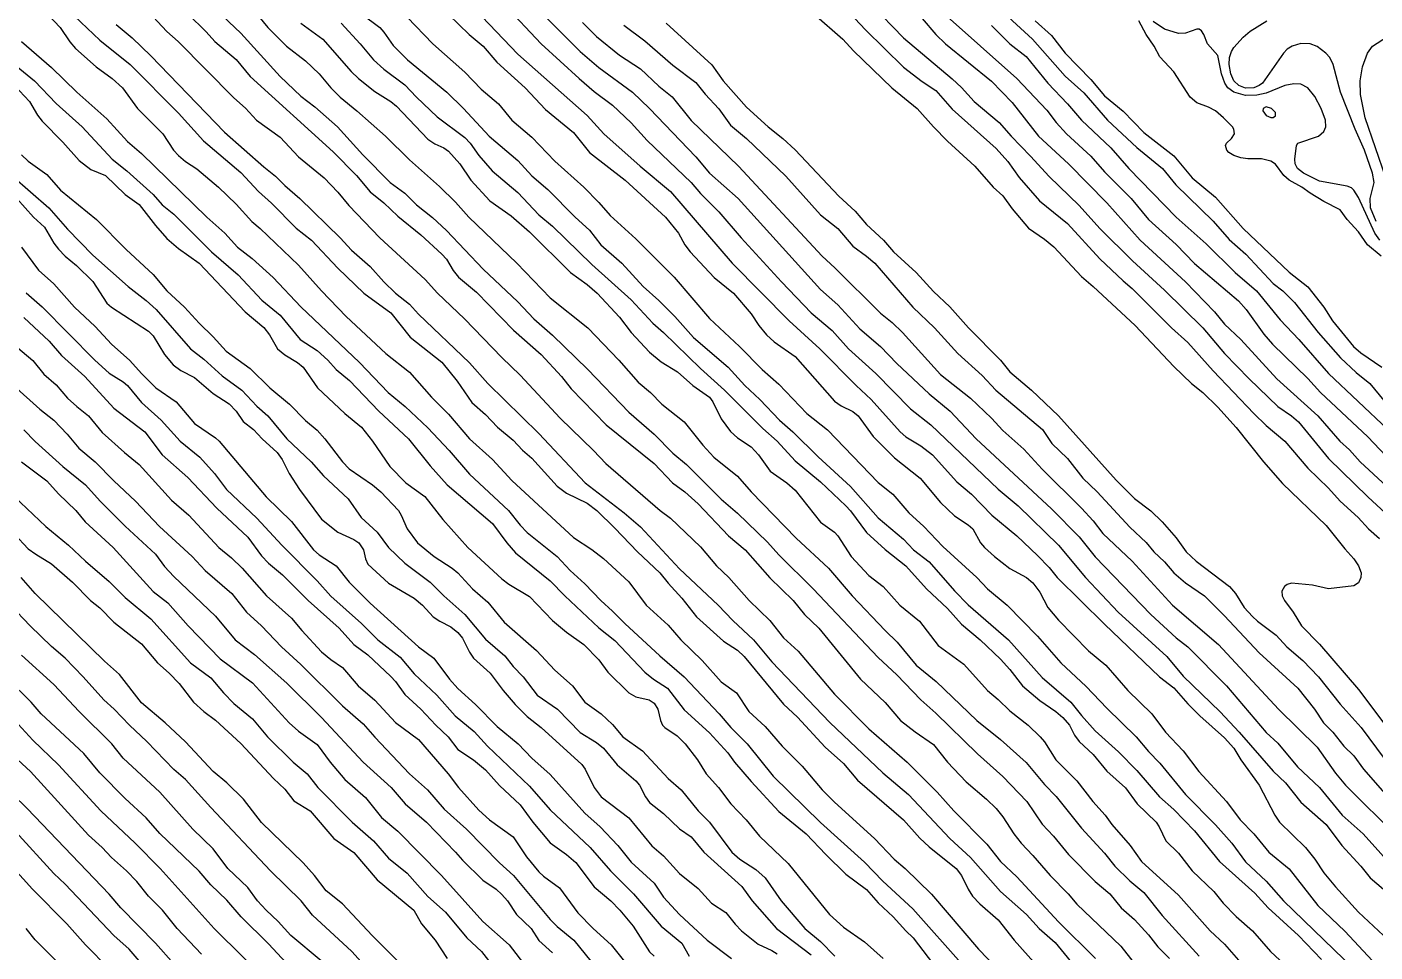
# Model space of a CAD drawing. Extents: x 474277 to 475042, y 254928 to 255625.
# Drawn here: x 474768 to 474812.76, y 255422.15 to 255452.85 of the extents above; entities that cross this region are included whole.
import ezdxf

# ---------------------------------------------------------------- set-up
doc = ezdxf.new("R2010")
doc.units = 0
doc.header["$MEASUREMENT"] = 0
doc.layers.add('BaseMapV2_DTM_export_MonNov09090547073261 — entities', color=1, linetype='CONTINUOUS')

msp = doc.modelspace()

# ---------------------------------------------------------------- linework, layer by layer
at = {"layer": 'BaseMapV2_DTM_export_MonNov09090547073261 — entities', "color": 15, "linetype": 'Continuous', "true_color": 0xb7484b}
for points in [[(474783.92, 255454.509, 92.5), (474786.374, 255452.04, 92.5), (474786.987, 255451.511, 92.5), (474788.103, 255450.684, 92.5), (474788.67, 255450.147, 92.5), (474790.207, 255448.547, 92.5), (474790.66, 255448, 92.5), (474791.613, 255447.157, 92.5), (474794.348, 255444.137, 92.5), (474794.925, 255443.63, 92.5), (474795.651, 255442.837, 92.5), (474796.344, 255442.249, 92.5), (474796.878, 255441.68, 92.5), (474797.952, 255440.67, 92.5), (474798.648, 255440.102, 92.5), (474799.512, 255439.182, 92.5), (474802.016, 255436.856, 92.5), (474802.936, 255435.927, 92.5), (474803.472, 255435.266, 92.5), (474805.313, 255433.349, 92.5), (474806.156, 255432.58, 92.5), (474806.539, 255432.275, 92.5), (474807.824, 255430.978, 92.5), (474809.146, 255429.437, 92.5), (474809.53, 255429.075, 92.5), (474810.182, 255428.294, 92.5), (474810.91, 255427.604, 92.5), (474811.667, 255426.684, 92.5), (474812.367, 255426.069, 92.5), (474813.541, 255424.767, 92.5)], [(474794.771, 255453.904, 91.25), (474795.84, 255452.754, 91.25), (474797.108, 255451.52, 91.25), (474797.722, 255451.04, 91.25), (474798.182, 255450.739, 91.25), (474798.719, 255450.12, 91.25), (474800.175, 255448.815, 91.25), (474800.565, 255448.383, 91.25), (474800.942, 255447.859, 91.25), (474801.621, 255447.08, 91.25), (474802.552, 255446.325, 91.25), (474803.626, 255445.153, 91.25), (474804.393, 255444.425, 91.25), (474804.699, 255444.172, 91.25), (474806.003, 255442.868, 91.25), (474806.539, 255442.38, 91.25), (474807.383, 255441.443, 91.25), (474808.735, 255440.026, 91.25), (474809.146, 255439.625, 91.25), (474809.76, 255439.105, 91.25), (474810.527, 255438.212, 91.25), (474811.217, 255437.542, 91.25), (474811.6, 255437.114, 91.25), (474812.196, 255436.575, 91.25), (474812.543, 255436.192, 91.25), (474812.904, 255435.87, 91.25)], [(474800.052, 255453.674, 90), (474801.391, 255452.447, 90), (474802.476, 255451.22, 90), (474803.089, 255450.663, 90), (474803.878, 255449.764, 90), (474804.853, 255448.853, 90), (474805.702, 255448.153, 90), (474806.149, 255447.617, 90), (474807.383, 255446.408, 90), (474807.92, 255445.794, 90), (474808.466, 255445.316, 90), (474809.376, 255444.334, 90), (474809.701, 255444.09, 90), (474810.089, 255443.706, 90), (474810.867, 255442.709, 90), (474811.613, 255441.866, 90), (474812.137, 255441.38, 90), (474812.589, 255441.023, 90), (474813.21, 255440.262, 90)], [(474768.508, 255453.467, 96), (474769.104, 255452.831, 96), (474769.428, 255452.355, 96), (474769.617, 255452.141, 96), (474770.299, 255451.527, 96), (474770.836, 255451.144, 96), (474771.171, 255450.837, 96), (474771.676, 255450.147, 96), (474772.515, 255449.304, 96), (474772.871, 255448.767, 96), (474773.032, 255448.584, 96), (474773.262, 255448.384, 96), (474773.645, 255448.14, 96), (474774.357, 255447.54, 96), (474774.949, 255446.972, 96), (474775.464, 255446.39, 96), (474775.741, 255446.16, 96), (474777.019, 255444.942, 96), (474777.777, 255444.09, 96), (474778.597, 255443.246, 96), (474779.919, 255442.019, 96), (474780.7, 255441.392, 96), (474781.436, 255440.562, 96), (474782.003, 255439.996, 96), (474782.7, 255439.182, 96), (474783.455, 255438.492, 96), (474784.103, 255437.802, 96), (474786.144, 255435.908, 96), (474786.757, 255435.507, 96), (474787.14, 255435.214, 96), (474787.984, 255434.431, 96), (474788.557, 255433.662, 96), (474789.287, 255432.994, 96), (474789.706, 255432.511, 96), (474790.423, 255431.821, 96), (474791.051, 255431.111, 96), (474791.556, 255430.748, 96), (474791.974, 255430.135, 96), (474792.508, 255429.63, 96), (474793.08, 255428.984, 96), (474793.735, 255428.314, 96), (474794.401, 255427.528, 96), (474794.808, 255427.121, 96), (474796.141, 255425.917, 96), (474796.795, 255425.227, 96), (474797.155, 255424.921, 96), (474798.028, 255424.066, 96), (474799.589, 255422.237, 96), (474800.858, 255420.933, 96)], [(474769.586, 255453.214, 95.75), (474770.425, 255452.411, 95.75), (474771.433, 255451.604, 95.75), (474773.032, 255449.993, 95.75), (474773.865, 255449.074, 95.75), (474775.102, 255448.024, 95.75), (474775.695, 255447.387, 95.75), (474776.127, 255447.003, 95.75), (474776.942, 255446.178, 95.75), (474777.455, 255445.776, 95.75), (474778.323, 255444.849, 95.75), (474779.188, 255444.013, 95.75), (474780.086, 255443.362, 95.75), (474780.726, 255442.556, 95.75), (474781.773, 255441.727, 95.75), (474782.288, 255441.099, 95.75), (474782.77, 255440.387, 95.75), (474783.23, 255439.991, 95.75), (474783.624, 255439.566, 95.75), (474784.15, 255439.139, 95.75), (474784.457, 255438.806, 95.75), (474784.763, 255438.536, 95.75), (474785.607, 255437.609, 95.75), (474785.914, 255437.375, 95.75), (474786.604, 255437.041, 95.75), (474786.918, 255436.805, 95.75), (474787.524, 255436.215, 95.75), (474788.27, 255435.425, 95.75), (474789.016, 255434.735, 95.75), (474789.287, 255434.392, 95.75), (474789.747, 255433.892, 95.75), (474790.226, 255433.278, 95.75), (474791.128, 255432.47, 95.75), (474791.588, 255432.163, 95.75), (474791.818, 255431.951, 95.75), (474793.121, 255430.371, 95.75), (474793.581, 255429.944, 95.75), (474794.501, 255428.942, 95.75), (474795.115, 255428.404, 95.75), (474795.575, 255427.85, 95.75), (474797.104, 255426.531, 95.75), (474797.645, 255425.924, 95.75), (474797.952, 255425.64, 95.75), (474798.856, 255424.921, 95.75), (474799.025, 255424.69, 95.75), (474799.247, 255424.23, 95.75), (474799.4, 255424, 95.75), (474799.639, 255423.742, 95.75), (474800.252, 255423.218, 95.75), (474800.774, 255422.544, 95.75), (474801.709, 255421.501, 95.75)], [(474772.035, 255453.357, 95.25), (474772.649, 255452.704, 95.25), (474773.019, 255452.371, 95.25), (474774.872, 255450.502, 95.25), (474775.256, 255450.161, 95.25), (474775.618, 255449.764, 95.25), (474776.406, 255449.19, 95.25), (474777.013, 255448.537, 95.25), (474777.865, 255447.847, 95.25), (474778.323, 255447.368, 95.25), (474778.684, 255446.927, 95.25), (474779.717, 255445.853, 95.25), (474781.222, 255444.473, 95.25), (474781.635, 255444.013, 95.25), (474782.533, 255443.169, 95.25), (474783.767, 255441.883, 95.25), (474784.38, 255441.299, 95.25), (474785.709, 255439.872, 95.25), (474786.816, 255438.799, 95.25), (474787.217, 255438.366, 95.25), (474789.03, 255436.805, 95.25), (474789.364, 255436.552, 95.25), (474790.361, 255435.599, 95.25), (474790.893, 255434.965, 95.25), (474791.305, 255434.582, 95.25), (474791.976, 255433.815, 95.25), (474792.661, 255433.151, 95.25), (474793.121, 255432.581, 95.25), (474793.608, 255432.128, 95.25), (474794.808, 255430.701, 95.25), (474795.958, 255429.559, 95.25), (474797.229, 255428.448, 95.25), (474798.227, 255427.451, 95.25), (474798.775, 255426.837, 95.25), (474799.869, 255425.732, 95.25), (474800.329, 255425.151, 95.25), (474800.865, 255424.645, 95.25), (474802.246, 255423.147, 95.25), (474803.48, 255421.93, 95.25)], [(474773.339, 255453.285, 95), (474773.952, 255452.694, 95), (474774.235, 255452.371, 95), (474774.949, 255451.773, 95), (474775.409, 255451.206, 95), (474778.169, 255448.705, 95), (474778.949, 255447.923, 95), (474779.396, 255447.376, 95), (474779.856, 255447.014, 95), (474780.316, 255446.576, 95), (474781.083, 255445.949, 95), (474781.773, 255445.314, 95), (474781.926, 255445.144, 95), (474782.156, 255444.772, 95), (474782.333, 255444.55, 95), (474782.923, 255444.049, 95), (474784.153, 255442.786, 95), (474785.07, 255441.984, 95), (474785.747, 255441.253, 95), (474786.067, 255440.845, 95), (474787.235, 255439.642, 95), (474788.827, 255438.365, 95), (474789.436, 255437.725, 95), (474789.84, 255437.419, 95), (474790.284, 255437.026, 95), (474791.29, 255435.962, 95), (474791.849, 255435.502, 95), (474792.661, 255434.562, 95), (474793.439, 255433.815, 95), (474793.815, 255433.355, 95), (474794.298, 255432.895, 95), (474795.676, 255431.208, 95), (474796.495, 255430.432, 95), (474797.009, 255429.828, 95), (474797.492, 255429.45, 95), (474798.105, 255429.04, 95), (474798.565, 255428.454, 95), (474799.179, 255427.796, 95), (474799.856, 255427.221, 95), (474800.175, 255426.907, 95), (474800.405, 255426.63, 95), (474800.762, 255426.071, 95), (474801.01, 255425.764, 95), (474801.402, 255425.354, 95), (474801.969, 255424.69, 95), (474802.575, 255424.077, 95), (474802.859, 255423.737, 95), (474804.316, 255422.337, 95), (474805.13, 255421.317, 95)], [(474774.098, 255453.597, 94.75), (474775.102, 255452.644, 94.75), (474776.406, 255451.206, 94.75), (474777.096, 255450.559, 94.75), (474777.556, 255450.196, 94.75), (474778.311, 255449.534, 94.75), (474779.154, 255448.613, 94.75), (474780.059, 255447.693, 94.75), (474780.546, 255447.335, 94.75), (474780.93, 255446.954, 94.75), (474781.466, 255446.526, 94.75), (474781.926, 255446.098, 94.75), (474783.153, 255444.817, 94.75), (474784.303, 255443.732, 94.75), (474784.831, 255443.169, 94.75), (474785.454, 255442.627, 94.75), (474786.624, 255441.483, 94.75), (474787.984, 255440.063, 94.75), (474788.827, 255439.336, 94.75), (474789.441, 255438.71, 94.75), (474789.901, 255438.331, 94.75), (474791.051, 255437.176, 94.75), (474791.588, 255436.711, 94.75), (474792.584, 255435.752, 94.75), (474792.968, 255435.328, 94.75), (474794.103, 255434.198, 94.75), (474796.265, 255431.918, 94.75), (474796.878, 255431.345, 94.75), (474797.678, 255430.518, 94.75), (474798.182, 255430.076, 94.75), (474799.562, 255428.727, 94.75), (474800.405, 255427.969, 94.75), (474801.204, 255427.144, 94.75), (474801.709, 255426.392, 94.75), (474802.083, 255425.994, 94.75), (474802.586, 255425.381, 94.75), (474803.472, 255424.489, 94.75), (474803.957, 255424.077, 94.75), (474804.325, 255423.617, 94.75), (474804.776, 255423.221, 94.75), (474805.236, 255422.719, 94.75), (474805.543, 255422.318, 94.75), (474805.937, 255421.93, 94.75)], [(474775.695, 255453.214, 94.5), (474776.004, 255452.831, 94.5), (474776.62, 255452.217, 94.5), (474777.249, 255451.733, 94.5), (474777.709, 255451.293, 94.5), (474778.092, 255450.837, 94.5), (474778.399, 255450.523, 94.5), (474778.958, 255450.07, 94.5), (474779.901, 255449.227, 94.5), (474780.7, 255448.438, 94.5), (474781.696, 255447.562, 94.5), (474782.233, 255447.034, 94.5), (474782.671, 255446.543, 94.5), (474784.269, 255445.01, 94.5), (474785.377, 255443.86, 94.5), (474786.621, 255442.863, 94.5), (474787.655, 255441.789, 94.5), (474788.291, 255441.064, 94.5), (474788.702, 255440.716, 94.5), (474789.083, 255440.332, 94.5), (474789.824, 255439.747, 94.5), (474790.437, 255438.976, 94.5), (474790.811, 255438.569, 94.5), (474791.588, 255437.947, 94.5), (474792.044, 255437.419, 94.5), (474793.541, 255435.885, 94.5), (474794.619, 255434.888, 94.5), (474795.399, 255433.968, 94.5), (474796.495, 255432.818, 94.5), (474796.896, 255432.435, 94.5), (474797.528, 255431.668, 94.5), (474798.183, 255431.131, 94.5), (474799.541, 255429.828, 94.5), (474800.329, 255429.198, 94.5), (474801.172, 255428.434, 94.5), (474801.786, 255427.705, 94.5), (474802.169, 255427.313, 94.5), (474803.012, 255426.253, 94.5), (474803.779, 255425.428, 94.5), (474804.125, 255424.997, 94.5), (474804.623, 255424.51, 94.5), (474805.083, 255424.121, 94.5), (474805.696, 255423.364, 94.5), (474806.922, 255422.007, 94.5)], [(474779.112, 255453.291, 93.75), (474779.714, 255452.831, 93.75), (474779.856, 255452.676, 93.75), (474780.163, 255452.24, 93.75), (474780.642, 255451.757, 93.75), (474781.944, 255450.684, 93.75), (474782.497, 255450.147, 93.75), (474783.345, 255449.227, 93.75), (474784.303, 255448.419, 93.75), (474784.763, 255447.915, 93.75), (474785.3, 255447.463, 93.75), (474786.204, 255446.543, 93.75), (474786.68, 255446.103, 93.75), (474787.051, 255445.623, 93.75), (474787.754, 255445.014, 93.75), (474788.456, 255444.243, 93.75), (474788.981, 255443.777, 93.75), (474789.517, 255443.243, 93.75), (474790.131, 255442.545, 93.75), (474791.281, 255441.555, 93.75), (474791.832, 255440.946, 93.75), (474792.332, 255440.486, 93.75), (474792.992, 255439.796, 93.75), (474793.428, 255439.417, 93.75), (474794.271, 255438.583, 93.75), (474795.345, 255437.604, 93.75), (474796.265, 255436.554, 93.75), (474797.108, 255435.85, 93.75), (474797.44, 255435.502, 93.75), (474797.952, 255435.1, 93.75), (474798.795, 255434.141, 93.75), (474799.255, 255433.669, 93.75), (474800.588, 255432.511, 93.75), (474801.709, 255431.259, 93.75), (474802.664, 255430.441, 93.75), (474803.012, 255429.995, 93.75), (474803.472, 255429.491, 93.75), (474804.239, 255428.793, 93.75), (474804.853, 255428.171, 93.75), (474805.604, 255427.297, 93.75), (474806.079, 255426.875, 93.75), (474806.77, 255426.172, 93.75), (474807.595, 255425.151, 93.75), (474808.763, 255424.097, 93.75), (474809.208, 255423.617, 93.75), (474810.22, 255422.691, 93.75), (474810.987, 255421.897, 93.75)], [(474780.623, 255453.175, 93.5), (474781.479, 255452.294, 93.5), (474782.54, 255451.349, 93.5), (474783.077, 255450.792, 93.5), (474783.663, 255450.3, 93.5), (474784.099, 255449.764, 93.5), (474784.763, 255449.195, 93.5), (474785.53, 255448.399, 93.5), (474786.488, 255447.54, 93.5), (474786.987, 255447.031, 93.5), (474787.37, 255446.591, 93.5), (474788.214, 255445.821, 93.5), (474789.491, 255444.55, 93.5), (474790.668, 255443.179, 93.5), (474791.664, 255442.241, 93.5), (474792.416, 255441.483, 93.5), (474792.968, 255440.991, 93.5), (474793.893, 255440.026, 93.5), (474794.578, 255439.48, 93.5), (474796.265, 255437.731, 93.5), (474796.747, 255437.342, 93.5), (474797.278, 255436.729, 93.5), (474797.774, 255436.269, 93.5), (474798.412, 255435.603, 93.5), (474799.539, 255434.582, 93.5), (474799.888, 255434.198, 93.5), (474800.542, 255433.662, 93.5), (474801.556, 255432.63, 93.5), (474802.322, 255431.75, 93.5), (474803.166, 255430.965, 93.5), (474803.856, 255430.238, 93.5), (474804.832, 255429.291, 93.5), (474805.236, 255428.804, 93.5), (474805.619, 255428.411, 93.5), (474806.463, 255427.374, 93.5), (474807.46, 255426.37, 93.5), (474808.006, 255425.764, 93.5), (474808.456, 255425.143, 93.5), (474809.146, 255424.499, 93.5), (474809.718, 255423.847, 93.5), (474812.727, 255420.933, 93.5)], [(474781.652, 255453.597, 93.25), (474782.686, 255452.601, 93.25), (474783.153, 255452.211, 93.25), (474783.607, 255451.681, 93.25), (474784.548, 255450.837, 93.25), (474785.223, 255450.11, 93.25), (474786.144, 255449.345, 93.25), (474786.678, 255448.69, 93.25), (474787.863, 255447.77, 93.25), (474789.207, 255446.543, 93.25), (474789.635, 255446.006, 93.25), (474789.845, 255445.623, 93.25), (474790.018, 255445.393, 93.25), (474790.821, 255444.54, 93.25), (474791.465, 255444.013, 93.25), (474792.048, 255443.329, 93.25), (474792.303, 255442.939, 93.25), (474792.554, 255442.633, 93.25), (474792.814, 255442.406, 93.25), (474793.505, 255441.909, 93.25), (474794.808, 255440.435, 93.25), (474795.038, 255440.274, 93.25), (474795.421, 255440.09, 93.25), (474795.602, 255439.949, 93.25), (474796.102, 255439.259, 93.25), (474796.802, 255438.551, 93.25), (474797.661, 255437.879, 93.25), (474798.335, 255437.072, 93.25), (474798.795, 255436.624, 93.25), (474799.255, 255436.324, 93.25), (474799.405, 255436.192, 93.25), (474799.658, 255435.732, 93.25), (474799.792, 255435.571, 93.25), (474800.122, 255435.272, 93.25), (474800.635, 255434.878, 93.25), (474801.182, 255434.582, 93.25), (474801.402, 255434.4, 93.25), (474801.632, 255434.096, 93.25), (474801.893, 255433.585, 93.25), (474802.246, 255433.166, 93.25), (474803.242, 255432.144, 93.25), (474803.816, 255431.668, 93.25), (474804.557, 255430.825, 93.25), (474805.347, 255430.058, 93.25), (474805.806, 255429.444, 93.25), (474806.386, 255428.82, 93.25), (474806.912, 255428.141, 93.25), (474807.823, 255427.144, 93.25), (474808.277, 255426.531, 93.25), (474808.731, 255426.071, 93.25), (474809.238, 255425.457, 93.25), (474809.913, 255424.911, 93.25), (474810.861, 255423.694, 93.25), (474811.753, 255422.84, 93.25), (474812.674, 255421.849, 93.25)], [(474782.873, 255453.444, 93), (474784.303, 255451.955, 93), (474786.602, 255449.917, 93), (474787.159, 255449.304, 93), (474788.361, 255448.23, 93), (474789.364, 255447.386, 93), (474791.411, 255445.01, 93), (474793.308, 255443.093, 93), (474794.33, 255442.173, 93), (474795.527, 255440.946, 93), (474796.035, 255440.485, 93), (474796.988, 255439.412, 93), (474797.185, 255439.249, 93), (474797.677, 255438.952, 93), (474798.07, 255438.646, 93), (474798.872, 255437.754, 93), (474799.363, 255437.342, 93), (474800.04, 255436.652, 93), (474800.865, 255435.96, 93), (474801.556, 255435.312, 93), (474801.939, 255434.913, 93), (474802.209, 255434.582, 93), (474803.779, 255433.031, 93), (474805.6, 255431.285, 93), (474806.079, 255430.92, 93), (474806.539, 255430.381, 93), (474806.94, 255429.981, 93), (474807.766, 255429.257, 93), (474808.069, 255428.908, 93), (474808.304, 255428.524, 93), (474808.916, 255427.681, 93), (474809.434, 255426.684, 93), (474809.582, 255426.454, 93), (474810.45, 255425.613, 93), (474810.76, 255425.227, 93), (474811.063, 255424.774, 93), (474811.447, 255424.315, 93), (474812.214, 255423.472, 93), (474813.203, 255422.544, 93)], [(474783.842, 255453.597, 92.75), (474785.069, 255452.294, 92.75), (474786.333, 255451.144, 92.75), (474786.834, 255450.716, 92.75), (474787.447, 255450.252, 92.75), (474788.061, 255449.67, 92.75), (474788.597, 255449.084, 92.75), (474790.058, 255447.693, 92.75), (474790.361, 255447.326, 92.75), (474790.974, 255446.717, 92.75), (474791.717, 255445.853, 92.75), (474793.051, 255444.396, 92.75), (474794.041, 255443.36, 92.75), (474794.731, 255442.772, 92.75), (474795.283, 255442.173, 92.75), (474796.188, 255441.353, 92.75), (474797.339, 255440.179, 92.75), (474798.015, 255439.642, 92.75), (474800.252, 255437.505, 92.75), (474800.911, 255436.959, 92.75), (474802.249, 255435.655, 92.75), (474803.148, 255434.582, 92.75), (474804.233, 255433.432, 92.75), (474805.849, 255431.951, 92.75), (474806.386, 255431.308, 92.75), (474807.613, 255430.117, 92.75), (474808.244, 255429.444, 92.75), (474809.376, 255428.151, 92.75), (474809.786, 255427.758, 92.75), (474810.297, 255427.125, 92.75), (474811.14, 255426.38, 92.75), (474811.656, 255425.687, 92.75), (474812.292, 255424.997, 92.75), (474812.597, 255424.605, 92.75), (474813.041, 255424.23, 92.75)], [(474794.126, 255453.291, 91.5), (474795.092, 255452.447, 91.5), (474795.443, 255452.064, 91.5), (474796.718, 255450.837, 91.5), (474797.559, 255450.147, 91.5), (474798.102, 255449.534, 91.5), (474798.565, 255449.066, 91.5), (474799.477, 255448.23, 91.5), (474800.078, 255447.54, 91.5), (474800.405, 255447.252, 91.5), (474800.712, 255446.814, 91.5), (474801.249, 255446.175, 91.5), (474801.786, 255445.81, 91.5), (474802.092, 255445.558, 91.5), (474803.012, 255444.575, 91.5), (474803.404, 255444.243, 91.5), (474804.798, 255442.939, 91.5), (474806.079, 255441.586, 91.5), (474806.669, 255441.023, 91.5), (474807.046, 255440.716, 91.5), (474807.536, 255440.228, 91.5), (474808.15, 255439.557, 91.5), (474809.055, 255438.416, 91.5), (474809.683, 255437.695, 91.5), (474811.14, 255436.305, 91.5), (474811.753, 255435.535, 91.5), (474812.06, 255435.196, 91.5), (474812.214, 255434.965, 91.5), (474812.295, 255434.735, 91.5), (474812.287, 255434.582, 91.5), (474812.214, 255434.406, 91.5), (474812.06, 255434.303, 91.5), (474811.217, 255434.2, 91.5), (474810.68, 255434.325, 91.5), (474809.99, 255434.388, 91.5), (474809.837, 255434.344, 91.5), (474809.748, 255434.275, 91.5), (474809.67, 255434.122, 91.5), (474809.679, 255433.968, 91.5), (474809.753, 255433.815, 91.5), (474810.042, 255433.432, 91.5), (474810.315, 255432.972, 91.5), (474810.91, 255432.369, 91.5), (474812.214, 255430.859, 91.5), (474813.219, 255429.521, 91.5)], [(474796.035, 255453.593, 91), (474797.108, 255452.487, 91), (474798.719, 255451.128, 91), (474799.025, 255450.846, 91), (474799.451, 255450.377, 91), (474800.277, 255449.687, 91), (474800.673, 255449.227, 91), (474801.325, 255448.567, 91), (474801.939, 255447.884, 91), (474802.936, 255446.931, 91), (474803.626, 255446.158, 91), (474804.705, 255445.086, 91), (474805.773, 255444.119, 91), (474807.042, 255442.863, 91), (474807.759, 255442.019, 91), (474808.575, 255441.176, 91), (474809.527, 255440.256, 91), (474809.983, 255439.949, 91), (474810.22, 255439.74, 91), (474811.217, 255438.529, 91), (474812.52, 255437.258, 91), (474813.832, 255436.039, 91)], [(474798.452, 255453.291, 90.5), (474800.865, 255451.138, 90.5), (474801.862, 255450.086, 90.5), (474802.169, 255449.685, 90.5), (474802.516, 255449.304, 90.5), (474803.319, 255448.562, 90.5), (474803.779, 255448.049, 90.5), (474804.662, 255447.157, 90.5), (474805.236, 255446.461, 90.5), (474806.156, 255445.631, 90.5), (474806.77, 255445.001, 90.5), (474808.226, 255443.76, 90.5), (474808.476, 255443.476, 90.5), (474809.07, 255442.654, 90.5), (474809.359, 255442.326, 90.5), (474810.527, 255441.183, 90.5), (474810.947, 255440.716, 90.5), (474812.52, 255439.249, 90.5), (474813.525, 255438.186, 90.5)], [(474770.962, 255452.932, 95.5), (474771.498, 255452.495, 95.5), (474772.112, 255451.893, 95.5), (474774.565, 255449.364, 95.5), (474775.869, 255448.208, 95.5), (474776.252, 255447.905, 95.5), (474776.559, 255447.595, 95.5), (474777.067, 255447.157, 95.5), (474778.399, 255445.856, 95.5), (474778.783, 255445.441, 95.5), (474779.396, 255444.906, 95.5), (474779.848, 255444.396, 95.5), (474780.24, 255444.013, 95.5), (474780.7, 255443.654, 95.5), (474781.006, 255443.315, 95.5), (474782.693, 255441.704, 95.5), (474783.307, 255441.023, 95.5), (474784.993, 255439.362, 95.5), (474786.539, 255437.725, 95.5), (474787.829, 255436.729, 95.5), (474788.367, 255436.256, 95.5), (474789.671, 255434.866, 95.5), (474790.953, 255433.662, 95.5), (474791.434, 255433.153, 95.5), (474792.123, 255432.511, 95.5), (474792.738, 255431.779, 95.5), (474794.655, 255429.76, 95.5), (474796.418, 255428.091, 95.5), (474797.273, 255427.374, 95.5), (474798.642, 255425.92, 95.5), (474799.332, 255425.287, 95.5), (474800.326, 255424.154, 95.5), (474801.188, 255423.387, 95.5), (474801.612, 255422.927, 95.5), (474802.144, 255422.467, 95.5), (474803.08, 255421.317, 95.5)], [(474777.095, 255452.984, 94.25), (474777.823, 255452.447, 94.25), (474778.768, 255451.374, 94.25), (474779.01, 255451.144, 94.25), (474779.549, 255450.707, 94.25), (474780.08, 255450.377, 94.25), (474780.267, 255450.224, 94.25), (474781.313, 255449.132, 94.25), (474781.543, 255448.978, 94.25), (474781.848, 255448.844, 94.25), (474782.003, 255448.727, 94.25), (474782.378, 255448.307, 94.25), (474782.743, 255447.77, 94.25), (474783.373, 255447.08, 94.25), (474784.073, 255446.582, 94.25), (474784.687, 255446.051, 94.25), (474786.051, 255444.703, 94.25), (474786.604, 255444.3, 94.25), (474786.935, 255444.013, 94.25), (474787.677, 255443.217, 94.25), (474788.06, 255442.709, 94.25), (474788.674, 255442.054, 94.25), (474789.057, 255441.738, 94.25), (474789.599, 255441.406, 94.25), (474790.11, 255440.946, 94.25), (474790.658, 255440.562, 94.25), (474790.772, 255440.409, 94.25), (474791.051, 255439.841, 94.25), (474791.358, 255439.421, 94.25), (474791.588, 255439.213, 94.25), (474792.048, 255438.919, 94.25), (474792.295, 255438.646, 94.25), (474792.681, 255438.109, 94.25), (474793.236, 255437.725, 94.25), (474793.505, 255437.48, 94.25), (474794.348, 255436.417, 94.25), (474794.808, 255436.084, 94.25), (474794.929, 255435.962, 94.25), (474795.371, 255435.272, 94.25), (474795.958, 255434.646, 94.25), (474796.434, 255434.275, 94.25), (474796.984, 255433.662, 94.25), (474797.633, 255433.125, 94.25), (474798.258, 255432.32, 94.25), (474799.102, 255431.704, 94.25), (474799.896, 255430.825, 94.25), (474800.252, 255430.529, 94.25), (474800.635, 255430.147, 94.25), (474801.24, 255429.674, 94.25), (474801.641, 255429.291, 94.25), (474801.786, 255429.125, 94.25), (474802.16, 255428.524, 94.25), (474802.863, 255427.834, 94.25), (474803.39, 255427.144, 94.25), (474803.801, 255426.684, 94.25), (474804.017, 255426.377, 94.25), (474804.634, 255425.687, 94.25), (474805, 255425.151, 94.25), (474806.233, 255424.029, 94.25), (474807.29, 255422.85, 94.25), (474807.766, 255422.402, 94.25), (474808.303, 255421.786, 94.25)], [(474778.437, 255452.984, 94), (474779.069, 255452.294, 94), (474779.505, 255451.757, 94), (474779.853, 255451.45, 94), (474780.546, 255450.931, 94), (474780.93, 255450.526, 94), (474781.62, 255449.875, 94), (474782.54, 255449.187, 94), (474782.716, 255448.997, 94), (474783, 255448.588, 94), (474783.448, 255448.077, 94), (474784.303, 255447.355, 94), (474784.993, 255446.622, 94), (474785.454, 255446.239, 94), (474786.757, 255444.967, 94), (474788.061, 255443.797, 94), (474788.78, 255443.016, 94), (474789.137, 255442.709, 94), (474790.361, 255441.511, 94), (474791.157, 255440.793, 94), (474792.431, 255439.524, 94), (474792.906, 255439.106, 94), (474793.505, 255438.455, 94), (474794.348, 255437.754, 94), (474795.191, 255436.957, 94), (474795.345, 255436.796, 94), (474795.881, 255436.077, 94), (474796.495, 255435.51, 94), (474797.185, 255434.967, 94), (474797.867, 255434.198, 94), (474798.565, 255433.547, 94), (474799.025, 255433.033, 94), (474799.651, 255432.511, 94), (474800.329, 255431.867, 94), (474800.635, 255431.528, 94), (474801.051, 255430.978, 94), (474801.632, 255430.5, 94), (474802.158, 255430.135, 94), (474802.399, 255429.931, 94), (474802.611, 255429.674, 94), (474802.782, 255429.348, 94), (474802.936, 255429.138, 94), (474803.396, 255428.7, 94), (474803.856, 255428.15, 94), (474804.469, 255427.592, 94), (474804.863, 255427.067, 94), (474805.491, 255426.454, 94), (474805.595, 255426.301, 94), (474805.816, 255425.841, 94), (474806.233, 255425.423, 94), (474806.685, 255424.844, 94), (474807.408, 255424.154, 94), (474807.721, 255423.77, 94), (474808.15, 255423.325, 94), (474808.688, 255422.85, 94), (474809.291, 255422.16, 94), (474810.204, 255421.317, 94)], [(474786.45, 255453.004, 92.25), (474786.91, 255452.532, 92.25), (474787.676, 255451.911, 92.25), (474788.367, 255451.46, 92.25), (474788.981, 255450.888, 92.25), (474789.423, 255450.53, 92.25), (474790.054, 255449.749, 92.25), (474791.621, 255448.23, 92.25), (474794.4, 255445.24, 92.25), (474794.829, 255444.856, 92.25), (474796.342, 255443.347, 92.25), (474796.725, 255443.043, 92.25), (474797.072, 255442.709, 92.25), (474798.335, 255441.318, 92.25), (474799.332, 255440.527, 92.25), (474800.022, 255439.872, 92.25), (474800.405, 255439.454, 92.25), (474801.095, 255438.834, 92.25), (474801.709, 255438.171, 92.25), (474803.008, 255436.882, 92.25), (474803.396, 255436.46, 92.25), (474803.726, 255436.039, 92.25), (474804.699, 255435.121, 92.25), (474806.031, 255433.662, 92.25), (474807.566, 255432.358, 92.25), (474809.559, 255430.211, 92.25), (474810.833, 255428.948, 92.25), (474811.447, 255428.085, 92.25), (474811.782, 255427.681, 92.25), (474813.517, 255425.954, 92.25)], [(474787.82, 255452.907, 92), (474788.521, 255452.392, 92), (474789.441, 255451.581, 92), (474790.207, 255451.013, 92), (474790.514, 255450.627, 92), (474790.974, 255450.139, 92), (474791.358, 255449.593, 92), (474791.89, 255449.15, 92), (474793.198, 255447.895, 92), (474794.345, 255446.62, 92), (474794.925, 255446.16, 92), (474795.421, 255445.576, 92), (474795.881, 255445.246, 92), (474796.156, 255445.01, 92), (474797.416, 255443.553, 92), (474798.131, 255442.863, 92), (474798.912, 255442.019, 92), (474799.715, 255441.287, 92), (474800.173, 255440.793, 92), (474801.722, 255439.489, 92), (474802.028, 255439.029, 92), (474802.552, 255438.529, 92), (474803.055, 255437.879, 92), (474803.535, 255437.419, 92), (474804.623, 255436.249, 92), (474805.159, 255435.742, 92), (474805.417, 255435.425, 92), (474805.773, 255435.094, 92), (474806.079, 255434.729, 92), (474806.463, 255434.402, 92), (474807.093, 255433.968, 92), (474807.766, 255433.31, 92), (474808.916, 255432.078, 92), (474810.192, 255430.901, 92), (474810.752, 255430.211, 92), (474811.053, 255429.751, 92), (474811.36, 255429.444, 92), (474811.726, 255428.984, 92), (474812.06, 255428.658, 92), (474812.372, 255428.218, 92), (474813.316, 255427.144, 92)], [(474789.228, 255452.984, 91.75), (474790.744, 255451.597, 91.75), (474791.116, 255451.067, 91.75), (474791.894, 255450.195, 91.75), (474792.614, 255449.534, 91.75), (474793.1, 255449.15, 91.75), (474793.505, 255448.779, 91.75), (474794.961, 255447.232, 91.75), (474795.498, 255446.74, 91.75), (474795.881, 255446.292, 91.75), (474796.442, 255445.776, 91.75), (474796.775, 255445.393, 91.75), (474797.519, 255444.703, 91.75), (474798.105, 255444.07, 91.75), (474798.642, 255443.563, 91.75), (474799.257, 255442.863, 91.75), (474800.319, 255441.789, 91.75), (474800.635, 255441.407, 91.75), (474801.35, 255440.793, 91.75), (474802.246, 255439.949, 91.75), (474804.163, 255437.806, 91.75), (474804.776, 255437.202, 91.75), (474805.313, 255436.795, 91.75), (474805.693, 255436.422, 91.75), (474806.156, 255435.898, 91.75), (474806.491, 255435.425, 91.75), (474806.824, 255435.118, 91.75), (474807.925, 255434.275, 91.75), (474808.122, 255434.045, 91.75), (474808.414, 255433.585, 91.75), (474808.686, 255433.285, 91.75), (474808.856, 255433.125, 91.75), (474809.474, 255432.665, 91.75), (474809.833, 255432.281, 91.75), (474810.361, 255431.821, 91.75), (474810.883, 255431.285, 91.75), (474811.6, 255430.377, 91.75), (474812.297, 255429.598, 91.75), (474813.057, 255428.575, 91.75)], [(474797.722, 255453.134, 90.75), (474798.182, 255452.601, 90.75), (474798.495, 255452.294, 90.75), (474800.022, 255451.054, 90.75), (474800.712, 255450.345, 90.75), (474801.59, 255449.227, 90.75), (474802.579, 255448.307, 90.75), (474803.856, 255447.01, 90.75), (474804.963, 255445.776, 90.75), (474806.461, 255444.396, 90.75), (474807.427, 255443.399, 90.75), (474807.766, 255442.99, 90.75), (474808.303, 255442.48, 90.75), (474809.497, 255441.176, 90.75), (474810.859, 255439.949, 90.75), (474811.592, 255439.106, 90.75), (474811.907, 255438.811, 90.75), (474812.265, 255438.416, 90.75), (474814.175, 255436.652, 90.75)], [(474800.022, 255452.905, 90.25), (474800.633, 255452.294, 90.25), (474801.172, 255451.867, 90.25), (474801.891, 255450.99, 90.25), (474802.552, 255450.3, 90.25), (474803.011, 255449.764, 90.25), (474803.985, 255448.844, 90.25), (474804.587, 255448.153, 90.25), (474806.156, 255446.542, 90.25), (474807.153, 255445.658, 90.25), (474808.117, 255444.703, 90.25), (474808.824, 255444.09, 90.25), (474809.607, 255443.13, 90.25), (474810.229, 255442.479, 90.25), (474811.217, 255441.346, 90.25), (474813.181, 255439.489, 90.25)], [(474801.476, 255453.061, 89.75), (474802.016, 255452.568, 89.75), (474802.476, 255451.987, 89.75), (474803.319, 255451.114, 89.75), (474803.779, 255450.566, 89.75), (474804.393, 255450.053, 89.75), (474805.083, 255449.353, 89.75), (474806.079, 255448.572, 89.75), (474806.693, 255447.844, 89.75), (474807.46, 255447.199, 89.75), (474808.376, 255446.16, 89.75), (474809.913, 255444.71, 89.75), (474810.527, 255444.231, 89.75), (474811.058, 255443.553, 89.75), (474811.343, 255443.093, 89.75), (474812.046, 255442.249, 89.75), (474812.29, 255442.034, 89.75), (474812.98, 255441.555, 89.75)], [(474812.966, 255445.24, 89.75), (474812.514, 255445.623, 89.75), (474812.214, 255446.052, 89.75), (474811.836, 255446.467, 89.75), (474811.6, 255446.783, 89.75), (474811.063, 255447.06, 89.75), (474810.603, 255447.335, 89.75), (474810.328, 255447.54, 89.75), (474809.913, 255447.765, 89.75), (474809.734, 255447.923, 89.75), (474809.453, 255448.299, 89.75), (474809.3, 255448.399, 89.75), (474808.993, 255448.471, 89.75), (474808.533, 255448.475, 89.75), (474808.303, 255448.507, 89.75), (474808.073, 255448.59, 89.75), (474807.907, 255448.69, 89.75), (474807.835, 255448.767, 89.75), (474807.796, 255448.92, 89.75), (474807.83, 255448.997, 89.75), (474807.996, 255449.155, 89.75), (474808.091, 255449.304, 89.75), (474808.073, 255449.457, 89.75), (474808.024, 255449.534, 89.75), (474807.733, 255449.84, 89.75), (474807.46, 255450.064, 89.75), (474807.23, 255450.193, 89.75), (474806.846, 255450.339, 89.75), (474806.616, 255450.524, 89.75), (474806.079, 255451.363, 89.75), (474805.619, 255451.861, 89.75), (474805.431, 255452.217, 89.75), (474805.16, 255452.601, 89.75), (474804.916, 255453.061, 89.75)], [(474812.923, 255445.776, 90), (474812.75, 255446.006, 90), (474812.214, 255447.19, 90), (474812.06, 255447.437, 90), (474811.983, 255447.508, 90), (474811.83, 255447.569, 90), (474810.91, 255447.735, 90), (474810.382, 255448, 90), (474810.187, 255448.153, 90), (474810.107, 255448.307, 90), (474810.096, 255448.46, 90), (474810.152, 255448.92, 90), (474810.198, 255448.997, 90), (474810.887, 255449.227, 90), (474811.063, 255449.38, 90), (474811.124, 255449.534, 90), (474811.11, 255449.764, 90), (474810.973, 255450.147, 90), (474810.757, 255450.55, 90), (474810.527, 255450.833, 90), (474810.297, 255450.954, 90), (474810.067, 255450.964, 90), (474809.76, 255450.905, 90), (474809.146, 255450.657, 90), (474808.84, 255450.59, 90), (474808.456, 255450.578, 90), (474808.073, 255450.691, 90), (474807.875, 255450.837, 90), (474807.767, 255450.99, 90), (474807.663, 255451.297, 90), (474807.536, 255451.905, 90), (474807.195, 255452.294, 90), (474807.076, 255452.603, 90), (474807, 255452.725, 90), (474806.923, 255452.775, 90), (474806.846, 255452.784, 90), (474806.463, 255452.649, 90), (474806.233, 255452.633, 90), (474805.773, 255452.781, 90), (474805.389, 255453.032, 90)], [(474812.797, 255446.39, 90.25), (474812.61, 255446.85, 90.25), (474812.597, 255447.157, 90.25), (474812.728, 255447.693, 90.25), (474812.67, 255448, 90.25), (474812.406, 255448.767, 90.25), (474812.098, 255449.457, 90.25), (474811.612, 255450.684, 90.25), (474811.369, 255451.604, 90.25), (474811.253, 255451.834, 90.25), (474811.127, 255451.987, 90.25), (474810.833, 255452.209, 90.25), (474810.603, 255452.291, 90.25), (474810.297, 255452.302, 90.25), (474810.006, 255452.217, 90.25), (474809.837, 255452.113, 90.25), (474809.715, 255451.987, 90.25), (474809.019, 255450.99, 90.25), (474808.916, 255450.914, 90.25), (474808.73, 255450.837, 90.25), (474808.456, 255450.822, 90.25), (474808.234, 255450.914, 90.25), (474808.074, 255451.067, 90.25), (474807.972, 255451.297, 90.25), (474807.913, 255451.604, 90.25), (474807.931, 255451.834, 90.25), (474807.996, 255452.041, 90.25), (474808.073, 255452.168, 90.25), (474808.38, 255452.518, 90.25), (474808.61, 255452.708, 90.25), (474809.167, 255453.061, 90.25)], [(474813.122, 255447.847, 90.5), (474812.428, 255449.84, 90.5), (474812.273, 255450.607, 90.5), (474812.265, 255451.067, 90.5), (474812.342, 255451.527, 90.5), (474812.505, 255451.987, 90.5), (474812.678, 255452.217, 90.5), (474813.67, 255452.852, 90.5)], [(474767.826, 255452.371, 96.25), (474768.815, 255451.509, 96.25), (474769.658, 255450.689, 96.25), (474770.655, 255449.805, 96.25), (474771.345, 255449.052, 96.25), (474771.805, 255448.652, 96.25), (474773.976, 255446.543, 96.25), (474774.568, 255446.006, 96.25), (474774.996, 255445.546, 96.25), (474775.479, 255445.163, 96.25), (474776.176, 255444.534, 96.25), (474777.096, 255443.558, 96.25), (474779.047, 255441.713, 96.25), (474779.998, 255440.716, 96.25), (474780.557, 255440.256, 96.25), (474781.313, 255439.551, 96.25), (474782.015, 255438.799, 96.25), (474782.693, 255438.007, 96.25), (474783.988, 255436.805, 96.25), (474784.38, 255436.31, 96.25), (474784.61, 255436.068, 96.25), (474785.607, 255435.28, 96.25), (474786.042, 255434.812, 96.25), (474786.527, 255434.365, 96.25), (474787.051, 255433.815, 96.25), (474787.447, 255433.465, 96.25), (474787.847, 255433.048, 96.25), (474789.013, 255431.975, 96.25), (474789.824, 255431.279, 96.25), (474790.985, 255430.058, 96.25), (474791.372, 255429.598, 96.25), (474791.912, 255429.061, 96.25), (474792.775, 255427.988, 96.25), (474794.348, 255426.442, 96.25), (474795.805, 255425.131, 96.25), (474796.418, 255424.499, 96.25), (474797.415, 255423.58, 96.25), (474799.102, 255421.681, 96.25)], [(474767.281, 255451.858, 96.5), (474768.256, 255451.067, 96.5), (474768.968, 255450.309, 96.5), (474769.839, 255449.534, 96.5), (474770.833, 255448.46, 96.5), (474771.322, 255448.077, 96.5), (474772.189, 255447.296, 96.5), (474772.495, 255446.95, 96.5), (474772.879, 255446.635, 96.5), (474774.132, 255445.393, 96.5), (474775.01, 255444.626, 96.5), (474775.798, 255443.783, 96.5), (474776.406, 255443.29, 96.5), (474777.07, 255442.479, 96.5), (474777.633, 255442.113, 96.5), (474777.995, 255441.789, 96.5), (474778.266, 255441.483, 96.5), (474778.706, 255441.116, 96.5), (474779.683, 255440.102, 96.5), (474780.666, 255439.182, 96.5), (474781.39, 255438.29, 96.5), (474781.957, 255437.649, 96.5), (474783.46, 255436.37, 96.5), (474783.935, 255435.732, 96.5), (474784.227, 255435.4, 96.5), (474785.377, 255434.472, 96.5), (474785.863, 255433.968, 96.5), (474786.987, 255432.907, 96.5), (474787.524, 255432.484, 96.5), (474788.521, 255431.438, 96.5), (474788.805, 255431.208, 96.5), (474789.267, 255430.901, 96.5), (474789.824, 255430.189, 96.5), (474790.668, 255429.424, 96.5), (474791.273, 255428.754, 96.5), (474791.496, 255428.448, 96.5), (474792.048, 255427.808, 96.5), (474792.968, 255426.812, 96.5), (474793.872, 255426.071, 96.5), (474794.52, 255425.381, 96.5), (474795.191, 255424.728, 96.5), (474795.881, 255424.218, 96.5), (474796.265, 255423.775, 96.5), (474796.763, 255423.31, 96.5), (474797.176, 255422.85, 96.5), (474797.425, 255422.62, 96.5), (474798.244, 255421.547, 96.5)], [(474767.59, 255450.914, 96.75), (474768.086, 255450.377, 96.75), (474768.355, 255449.928, 96.75), (474768.508, 255449.73, 96.75), (474769.198, 255449.032, 96.75), (474769.735, 255448.42, 96.75), (474770.118, 255448.124, 96.75), (474770.609, 255447.923, 96.75), (474771.268, 255447.292, 96.75), (474771.728, 255446.957, 96.75), (474772.265, 255446.265, 96.75), (474772.649, 255445.834, 96.75), (474773.032, 255445.498, 96.75), (474773.722, 255445.014, 96.75), (474775.246, 255443.399, 96.75), (474775.869, 255442.879, 96.75), (474776.059, 255442.633, 96.75), (474776.326, 255442.173, 96.75), (474776.559, 255441.968, 96.75), (474776.985, 255441.713, 96.75), (474777.172, 255441.559, 96.75), (474777.653, 255440.869, 96.75), (474778.556, 255440.026, 96.75), (474779.106, 255439.566, 96.75), (474779.477, 255439.106, 96.75), (474780.052, 255438.262, 96.75), (474780.582, 255437.725, 96.75), (474781.21, 255437.265, 96.75), (474781.809, 255436.499, 96.75), (474782.637, 255435.579, 96.75), (474783.767, 255434.535, 96.75), (474783.997, 255434.362, 96.75), (474784.687, 255433.95, 96.75), (474785.454, 255433.155, 96.75), (474785.914, 255432.761, 96.75), (474786.486, 255432.358, 96.75), (474786.987, 255431.847, 96.75), (474787.293, 255431.438, 96.75), (474787.984, 255430.751, 96.75), (474788.214, 255430.617, 96.75), (474788.665, 255430.518, 96.75), (474788.827, 255430.405, 96.75), (474788.944, 255430.211, 96.75), (474789.037, 255429.828, 96.75), (474789.104, 255429.674, 96.75), (474789.178, 255429.598, 96.75), (474789.594, 255429.324, 96.75), (474789.859, 255429.061, 96.75), (474790.266, 255428.524, 96.75), (474790.557, 255428.064, 96.75), (474790.961, 255427.604, 96.75), (474791.373, 255427.067, 96.75), (474791.883, 255426.531, 96.75), (474792.321, 255425.994, 96.75), (474793.274, 255425.089, 96.75), (474794.649, 255423.387, 96.75), (474795.115, 255422.974, 96.75), (474795.805, 255422.486, 96.75), (474796.432, 255421.93, 96.75)], [(474809.453, 255449.906, 89.75), (474809.453, 255450.014, 89.75), (474809.327, 255450.147, 89.75), (474809.146, 255450.199, 89.75), (474809.05, 255450.147, 89.75), (474809.038, 255450.07, 89.75), (474809.146, 255449.914, 89.75), (474809.3, 255449.845, 89.75), (474809.376, 255449.848, 89.75), (474809.453, 255449.906, 89.75)], [(474767.818, 255448.611, 97), (474768.048, 255448.403, 97), (474768.661, 255447.951, 97), (474769.121, 255447.44, 97), (474770.313, 255446.467, 97), (474771.294, 255445.47, 97), (474772.189, 255444.637, 97), (474772.649, 255444.099, 97), (474773.234, 255443.553, 97), (474773.715, 255443.016, 97), (474774.182, 255442.566, 97), (474774.615, 255442.096, 97), (474775.409, 255441.511, 97), (474776.062, 255440.869, 97), (474776.718, 255440.332, 97), (474777.249, 255439.785, 97), (474777.633, 255439.464, 97), (474777.89, 255439.182, 97), (474778.476, 255438.414, 97), (474778.697, 255438.186, 97), (474779.474, 255437.649, 97), (474779.746, 255437.419, 97), (474780.334, 255436.805, 97), (474780.43, 255436.652, 97), (474780.628, 255436.192, 97), (474780.969, 255435.732, 97), (474781.524, 255435.272, 97), (474782.12, 255434.888, 97), (474782.307, 255434.735, 97), (474782.795, 255434.198, 97), (474783.307, 255433.754, 97), (474783.843, 255433.099, 97), (474784.917, 255432.151, 97), (474785.53, 255431.503, 97), (474786.113, 255430.978, 97), (474786.528, 255430.441, 97), (474787.068, 255430.058, 97), (474787.447, 255429.697, 97), (474787.791, 255429.291, 97), (474788.444, 255428.827, 97), (474789.294, 255427.911, 97), (474789.72, 255427.528, 97), (474790.283, 255426.837, 97), (474790.668, 255426.455, 97), (474791.402, 255425.457, 97), (474791.673, 255425.227, 97), (474792.201, 255424.888, 97), (474792.508, 255424.613, 97), (474793.044, 255423.842, 97), (474793.829, 255422.927, 97), (474794.348, 255422.494, 97), (474794.819, 255422.007, 97)], [(474767.511, 255447.914, 97.25), (474768.733, 255446.85, 97.25), (474769.352, 255446.14, 97.25), (474770.195, 255445.279, 97.25), (474771.361, 255444.243, 97.25), (474771.959, 255443.776, 97.25), (474772.292, 255443.476, 97.25), (474773.427, 255442.173, 97.25), (474773.875, 255441.825, 97.25), (474774.489, 255441.275, 97.25), (474775.132, 255440.793, 97.25), (474775.639, 255440.266, 97.25), (474776.001, 255439.949, 97.25), (474776.636, 255439.178, 97.25), (474777.439, 255438.416, 97.25), (474777.849, 255437.955, 97.25), (474778.666, 255437.189, 97.25), (474779.095, 255436.575, 97.25), (474779.626, 255436.085, 97.25), (474780.01, 255435.57, 97.25), (474780.546, 255435.054, 97.25), (474781.39, 255434.424, 97.25), (474781.84, 255433.968, 97.25), (474782.54, 255433.354, 97.25), (474783.23, 255432.53, 97.25), (474783.863, 255431.975, 97.25), (474784.15, 255431.622, 97.25), (474784.481, 255431.285, 97.25), (474784.946, 255430.671, 97.25), (474785.616, 255430.211, 97.25), (474786.374, 255429.433, 97.25), (474786.91, 255429.098, 97.25), (474787.14, 255428.91, 97.25), (474787.6, 255428.364, 97.25), (474788.222, 255427.834, 97.25), (474788.334, 255427.681, 97.25), (474788.535, 255427.297, 97.25), (474788.674, 255427.114, 97.25), (474789.134, 255426.742, 97.25), (474789.671, 255426.239, 97.25), (474790.054, 255425.966, 97.25), (474790.473, 255425.457, 97.25), (474791.741, 255424.318, 97.25), (474792.076, 255423.847, 97.25), (474792.891, 255422.927, 97.25), (474794.041, 255422.053, 97.25)], [(474767.667, 255447.157, 97.5), (474768.215, 255446.543, 97.5), (474768.585, 255446.21, 97.5), (474768.891, 255445.68, 97.5), (474769.045, 255445.482, 97.5), (474769.266, 255445.24, 97.5), (474769.652, 255444.933, 97.5), (474770.195, 255444.402, 97.5), (474770.655, 255443.688, 97.5), (474770.808, 255443.551, 97.5), (474772.035, 255442.759, 97.5), (474772.189, 255442.596, 97.5), (474772.572, 255441.98, 97.5), (474772.861, 255441.636, 97.5), (474773.109, 255441.452, 97.5), (474773.569, 255441.216, 97.5), (474774.182, 255440.681, 97.5), (474774.719, 255440.341, 97.5), (474774.949, 255440.103, 97.5), (474775.179, 255439.762, 97.5), (474775.525, 255439.489, 97.5), (474775.81, 255439.182, 97.5), (474776.309, 255438.722, 97.5), (474776.479, 255438.492, 97.5), (474776.712, 255438.027, 97.5), (474777.056, 255437.495, 97.5), (474777.786, 255436.511, 97.5), (474778.323, 255436.081, 97.5), (474778.859, 255435.835, 97.5), (474779.018, 255435.732, 97.5), (474779.178, 255435.502, 97.5), (474779.241, 255435.195, 97.5), (474779.319, 255435.022, 97.5), (474780.01, 255434.394, 97.5), (474780.854, 255433.892, 97.5), (474781.134, 255433.662, 97.5), (474781.485, 255433.278, 97.5), (474781.708, 255433.125, 97.5), (474782.08, 255432.94, 97.5), (474782.31, 255432.754, 97.5), (474782.463, 255432.561, 97.5), (474782.693, 255432.1, 97.5), (474782.833, 255431.898, 97.5), (474783.383, 255431.406, 97.5), (474783.815, 255430.825, 97.5), (474784.211, 255430.365, 97.5), (474784.61, 255429.967, 97.5), (474785.07, 255429.604, 97.5), (474786.425, 255428.371, 97.5), (474786.538, 255428.218, 97.5), (474786.834, 255427.604, 97.5), (474787.068, 255427.297, 97.5), (474787.984, 255426.598, 97.5), (474788.751, 255425.676, 97.5), (474789.134, 255425.344, 97.5), (474789.671, 255424.758, 97.5), (474790.284, 255424.257, 97.5), (474790.725, 255423.77, 97.5), (474791.204, 255423.458, 97.5), (474791.511, 255423.069, 97.5), (474791.728, 255422.85, 97.5), (474792.278, 255422.406, 97.5), (474792.738, 255422.193, 97.5), (474792.908, 255422.084, 97.5)], [(474767.818, 255445.538, 97.75), (474768.39, 255444.78, 97.75), (474768.891, 255444.324, 97.75), (474769.582, 255443.552, 97.75), (474770.272, 255442.913, 97.75), (474770.808, 255442.318, 97.75), (474771.422, 255441.784, 97.75), (474771.805, 255441.345, 97.75), (474772.283, 255440.869, 97.75), (474772.955, 255440.412, 97.75), (474773.569, 255439.688, 97.75), (474774.259, 255439.216, 97.75), (474774.379, 255439.106, 97.75), (474775.946, 255437.256, 97.75), (474776.789, 255436.434, 97.75), (474777.517, 255435.502, 97.75), (474777.709, 255435.334, 97.75), (474778.266, 255434.965, 97.75), (474778.699, 255434.428, 97.75), (474779.396, 255433.73, 97.75), (474781.006, 255432.272, 97.75), (474781.509, 255431.898, 97.75), (474782.033, 255431.208, 97.75), (474782.31, 255430.896, 97.75), (474782.89, 255430.365, 97.75), (474783.613, 255429.627, 97.75), (474784.308, 255429.061, 97.75), (474784.763, 255428.581, 97.75), (474785.377, 255428.039, 97.75), (474786.527, 255426.759, 97.75), (474787.032, 255426.301, 97.75), (474787.621, 255425.687, 97.75), (474788.061, 255425.13, 97.75), (474788.827, 255424.427, 97.75), (474789.134, 255423.972, 97.75), (474789.67, 255423.387, 97.75), (474790.591, 255422.536, 97.75), (474791.397, 255421.93, 97.75)], [(474767.971, 255444.026, 98), (474768.508, 255443.565, 98), (474770.261, 255441.789, 98), (474770.732, 255441.357, 98), (474771.192, 255441.074, 98), (474771.344, 255440.946, 98), (474771.805, 255440.391, 98), (474772.453, 255439.796, 98), (474773.086, 255439.106, 98), (474773.743, 255438.569, 98), (474774.224, 255438.032, 98), (474774.628, 255437.495, 98), (474775.639, 255436.548, 98), (474776.469, 255435.655, 98), (474777.633, 255434.47, 98), (474778.093, 255433.955, 98), (474779.106, 255433.048, 98), (474779.656, 255432.511, 98), (474780.393, 255431.938, 98), (474780.853, 255431.376, 98), (474781.611, 255430.671, 98), (474782.224, 255429.981, 98), (474782.847, 255429.471, 98), (474783.298, 255428.984, 98), (474784.687, 255427.653, 98), (474785.377, 255426.861, 98), (474786.705, 255425.611, 98), (474787.374, 255424.844, 98), (474788.137, 255424.083, 98), (474789.057, 255423, 98), (474789.747, 255422.435, 98), (474789.986, 255422.007, 98)], [(474767.895, 255443.204, 98.25), (474768.738, 255442.422, 98.25), (474769.155, 255441.943, 98.25), (474769.928, 255441.253, 98.25), (474770.885, 255440.197, 98.25), (474771.921, 255439.412, 98.25), (474772.495, 255438.655, 98.25), (474773.339, 255437.894, 98.25), (474774.304, 255436.882, 98.25), (474775.332, 255435.913, 98.25), (474775.792, 255435.302, 98.25), (474776.022, 255435.049, 98.25), (474776.482, 255434.669, 98.25), (474777.341, 255433.815, 98.25), (474778.365, 255432.895, 98.25), (474778.859, 255432.356, 98.25), (474779.319, 255432.008, 98.25), (474780.086, 255431.291, 98.25), (474780.24, 255431.129, 98.25), (474780.546, 255430.699, 98.25), (474781.083, 255430.211, 98.25), (474781.577, 255429.674, 98.25), (474781.987, 255429.291, 98.25), (474782.31, 255428.87, 98.25), (474782.831, 255428.524, 98.25), (474783.23, 255428.192, 98.25), (474783.69, 255427.676, 98.25), (474784.38, 255427.029, 98.25), (474784.798, 255426.454, 98.25), (474785.377, 255425.772, 98.25), (474785.913, 255425.381, 98.25), (474786.22, 255425.118, 98.25), (474786.829, 255424.307, 98.25), (474787.392, 255423.847, 98.25), (474787.691, 255423.54, 98.25), (474788.131, 255423.004, 98.25), (474788.674, 255422.148, 98.25), (474788.827, 255422.013, 98.25)], [(474766.975, 255442.797, 98.5), (474768.201, 255441.782, 98.5), (474768.563, 255441.329, 98.5), (474768.968, 255440.974, 98.5), (474769.352, 255440.534, 98.5), (474769.658, 255440.249, 98.5), (474770.047, 255439.949, 98.5), (474770.502, 255439.386, 98.5), (474771.242, 255438.722, 98.5), (474771.728, 255438.33, 98.5), (474772.802, 255437.148, 98.5), (474773.377, 255436.652, 98.5), (474774.377, 255435.579, 98.5), (474774.796, 255435.233, 98.5), (474775.147, 255434.888, 98.5), (474775.954, 255433.968, 98.5), (474776.789, 255433.228, 98.5), (474777.128, 255432.818, 98.5), (474777.786, 255432.115, 98.5), (474778.093, 255431.851, 98.5), (474778.48, 255431.591, 98.5), (474779.001, 255430.978, 98.5), (474779.549, 255430.506, 98.5), (474780.24, 255429.769, 98.5), (474781.006, 255429.199, 98.5), (474781.989, 255428.064, 98.5), (474782.333, 255427.604, 98.5), (474783, 255426.857, 98.5), (474783.363, 255426.531, 98.5), (474784.15, 255425.966, 98.5), (474784.59, 255425.304, 98.5), (474784.993, 255424.81, 98.5), (474785.147, 255424.663, 98.5), (474785.684, 255424.282, 98.5), (474786.297, 255423.444, 98.5), (474786.796, 255422.927, 98.5), (474787.4, 255422.39, 98.5), (474787.886, 255421.777, 98.5)], [(474767.56, 255440.946, 98.75), (474768.431, 255440.167, 98.75), (474768.896, 255439.796, 98.75), (474769.337, 255439.336, 98.75), (474769.723, 255438.876, 98.75), (474770.272, 255438.416, 98.75), (474770.885, 255437.787, 98.75), (474771.604, 255437.112, 98.75), (474772.404, 255436.269, 98.75), (474773.484, 255435.272, 98.75), (474773.917, 255434.812, 98.75), (474774.81, 255434.045, 98.75), (474775.29, 255433.432, 98.75), (474775.792, 255432.971, 98.75), (474776.453, 255432.281, 98.75), (474777.096, 255431.689, 98.75), (474778.476, 255430.316, 98.75), (474779.166, 255429.724, 98.75), (474779.549, 255429.274, 98.75), (474780.699, 255428.064, 98.75), (474781.298, 255427.528, 98.75), (474781.85, 255426.888, 98.75), (474782.598, 255426.224, 98.75), (474783.69, 255425.103, 98.75), (474784.158, 255424.69, 98.75), (474785.377, 255423.223, 98.75), (474785.607, 255422.991, 98.75), (474786.154, 255422.544, 98.75), (474786.91, 255421.607, 98.75)], [(474767.895, 255439.476, 99), (474768.278, 255439.092, 99), (474769.198, 255438.265, 99), (474769.945, 255437.649, 99), (474770.435, 255437.112, 99), (474771.268, 255436.281, 99), (474772.268, 255435.348, 99), (474772.572, 255434.946, 99), (474772.879, 255434.61, 99), (474774.259, 255433.293, 99), (474774.914, 255432.511, 99), (474775.562, 255432.026, 99), (474776.636, 255431.072, 99), (474777.786, 255429.93, 99), (474779.168, 255428.448, 99), (474780.094, 255427.604, 99), (474780.554, 255427.067, 99), (474781.262, 255426.454, 99), (474782.233, 255425.464, 99), (474782.463, 255425.194, 99), (474783.143, 255424.537, 99), (474783.58, 255424.23, 99), (474783.767, 255424.061, 99), (474783.958, 255423.847, 99), (474784.256, 255423.387, 99), (474784.74, 255422.927, 99), (474784.993, 255422.534, 99), (474785.454, 255422.12, 99)], [(474767.819, 255438.416, 99.25), (474768.661, 255437.786, 99.25), (474769.045, 255437.358, 99.25), (474769.625, 255436.805, 99.25), (474769.936, 255436.422, 99.25), (474770.867, 255435.579, 99.25), (474772.189, 255434.113, 99.25), (474772.675, 255433.738, 99.25), (474773.355, 255432.972, 99.25), (474774.412, 255431.874, 99.25), (474775.486, 255431.085, 99.25), (474776.71, 255429.751, 99.25), (474777.019, 255429.48, 99.25), (474777.633, 255429.038, 99.25), (474778.069, 255428.448, 99.25), (474778.553, 255427.877, 99.25), (474779.243, 255427.272, 99.25), (474779.778, 255426.607, 99.25), (474780.316, 255426.154, 99.25), (474781.762, 255424.69, 99.25), (474783.137, 255423.157, 99.25), (474784.008, 255422.39, 99.25), (474784.599, 255421.623, 99.25)], [(474767.578, 255437.265, 99.5), (474768.629, 255436.269, 99.5), (474769.38, 255435.655, 99.5), (474769.946, 255435.118, 99.5), (474770.732, 255434.446, 99.5), (474771.268, 255433.915, 99.5), (474772.117, 255433.202, 99.5), (474773.433, 255431.745, 99.5), (474774.105, 255431.249, 99.5), (474774.525, 255430.748, 99.5), (474774.872, 255430.394, 99.5), (474775.486, 255429.884, 99.5), (474775.984, 255429.291, 99.5), (474776.842, 255428.448, 99.5), (474777.311, 255428.064, 99.5), (474777.661, 255427.604, 99.5), (474778.797, 255426.454, 99.5), (474779.505, 255425.841, 99.5), (474780.01, 255425.266, 99.5), (474780.627, 255424.767, 99.5), (474781.313, 255423.992, 99.5), (474781.895, 255423.464, 99.5), (474782.607, 255422.62, 99.5), (474783.093, 255422.16, 99.5), (474784.169, 255420.78, 99.5)], [(474767.588, 255436.022, 99.75), (474768.048, 255435.535, 99.75), (474768.295, 255435.348, 99.75), (474768.815, 255435.028, 99.75), (474769.514, 255434.428, 99.75), (474770.112, 255433.815, 99.75), (474770.425, 255433.566, 99.75), (474770.885, 255433.094, 99.75), (474771.805, 255432.376, 99.75), (474772.342, 255431.751, 99.75), (474772.725, 255431.406, 99.75), (474773.057, 255431.055, 99.75), (474773.537, 255430.441, 99.75), (474773.875, 255430.127, 99.75), (474774.259, 255429.846, 99.75), (474775.102, 255429.066, 99.75), (474776.183, 255427.911, 99.75), (474776.559, 255427.547, 99.75), (474776.866, 255427.164, 99.75), (474777.403, 255426.832, 99.75), (474778.194, 255425.917, 99.75), (474778.859, 255425.452, 99.75), (474779.626, 255424.544, 99.75), (474780.844, 255423.54, 99.75), (474781.096, 255423.08, 99.75), (474781.551, 255422.544, 99.75), (474781.957, 255421.93, 99.75)], [(474780.85, 255421.317, 99.75), (474779.466, 255422.697, 99.75), (474778.476, 255423.748, 99.75), (474777.939, 255424.175, 99.75), (474777.547, 255424.69, 99.75), (474777.172, 255425.111, 99.75), (474775.792, 255426.442, 99.75), (474775.192, 255427.221, 99.75), (474774.642, 255427.767, 99.75), (474774.182, 255428.139, 99.75), (474773.262, 255429.122, 99.75), (474772.586, 255429.751, 99.75), (474771.805, 255430.421, 99.75), (474771.073, 255431.361, 99.75), (474770.578, 255431.806, 99.75), (474768.27, 255434.045, 99.75), (474767.807, 255434.582, 99.75)], [(474779.396, 255421.489, 99.5), (474778.793, 255422.16, 99.5), (474777.479, 255423.374, 99.5), (474777.102, 255423.847, 99.5), (474776.085, 255424.844, 99.5), (474774.105, 255426.94, 99.5), (474773.262, 255427.874, 99.5), (474772.879, 255428.206, 99.5), (474771.982, 255429.138, 99.5), (474771.406, 255429.674, 99.5), (474770.898, 255430.211, 99.5), (474770.551, 255430.518, 99.5), (474769.87, 255431.285, 99.5), (474769.27, 255431.898, 99.5), (474768.815, 255432.289, 99.5), (474768.11, 255432.972, 99.5), (474767.461, 255433.662, 99.5)], [(474777.768, 255421.853, 99.25), (474776.767, 255422.697, 99.25), (474776.344, 255423.157, 99.25), (474775.942, 255423.54, 99.25), (474775.662, 255423.847, 99.25), (474775.332, 255424.286, 99.25), (474774.674, 255424.921, 99.25), (474774.182, 255425.574, 99.25), (474773.508, 255426.224, 99.25), (474772.419, 255427.451, 99.25), (474771.192, 255428.584, 99.25), (474770.826, 255429.061, 99.25), (474769.732, 255430.135, 99.25), (474768.891, 255431.029, 99.25), (474767.818, 255431.995, 99.25)], [(474777.189, 255421.163, 99), (474776.022, 255422.413, 99), (474775.115, 255423.31, 99), (474774.642, 255423.865, 99), (474774.105, 255424.377, 99), (474773.722, 255424.832, 99), (474772.419, 255426.08, 99), (474771.959, 255426.602, 99), (474771.268, 255427.237, 99), (474770.425, 255428.093, 99), (474769.888, 255428.732, 99), (474768.473, 255430.058, 99), (474768.143, 255430.441, 99), (474767.358, 255431.219, 99)], [(474777.16, 255420.013, 98.75), (474774.22, 255422.927, 98.75), (474772.421, 255424.921, 98.75), (474771.598, 255425.764, 98.75), (474770.452, 255426.837, 98.75), (474769.045, 255428.362, 98.75), (474768.201, 255429.18, 98.75), (474767.588, 255429.842, 98.75)], [(474773.799, 255422.076, 98.5), (474772.99, 255422.927, 98.5), (474772.505, 255423.54, 98.5), (474772.035, 255423.998, 98.5), (474771.652, 255424.488, 98.5), (474771.305, 255424.844, 98.5), (474770.808, 255425.286, 98.5), (474770.505, 255425.611, 98.5), (474770.042, 255426.024, 98.5), (474768.118, 255428.141, 98.5), (474767.128, 255429.058, 98.5)], [(474772.879, 255421.753, 98.25), (474772.265, 255422.443, 98.25), (474771.115, 255423.616, 98.25), (474770.732, 255424.067, 98.25), (474768.007, 255426.914, 98.25), (474766.033, 255428.831, 98.25)], [(474772.192, 255421.317, 98), (474771.396, 255422.237, 98), (474770.882, 255422.697, 98), (474769.275, 255424.402, 98), (474768.891, 255424.755, 98), (474767.625, 255426.147, 98)], [(474770.732, 255421.584, 97.75), (474769.943, 255422.39, 97.75), (474769.332, 255423.08, 97.75), (474768.188, 255424.23, 97.75), (474767.562, 255424.921, 97.75)], [(474769.198, 255421.636, 97.5), (474768.278, 255422.555, 97.5), (474767.971, 255422.927, 97.5)]]:
    msp.add_polyline3d(points, dxfattribs=at)

doc.saveas('drawing.dxf')
